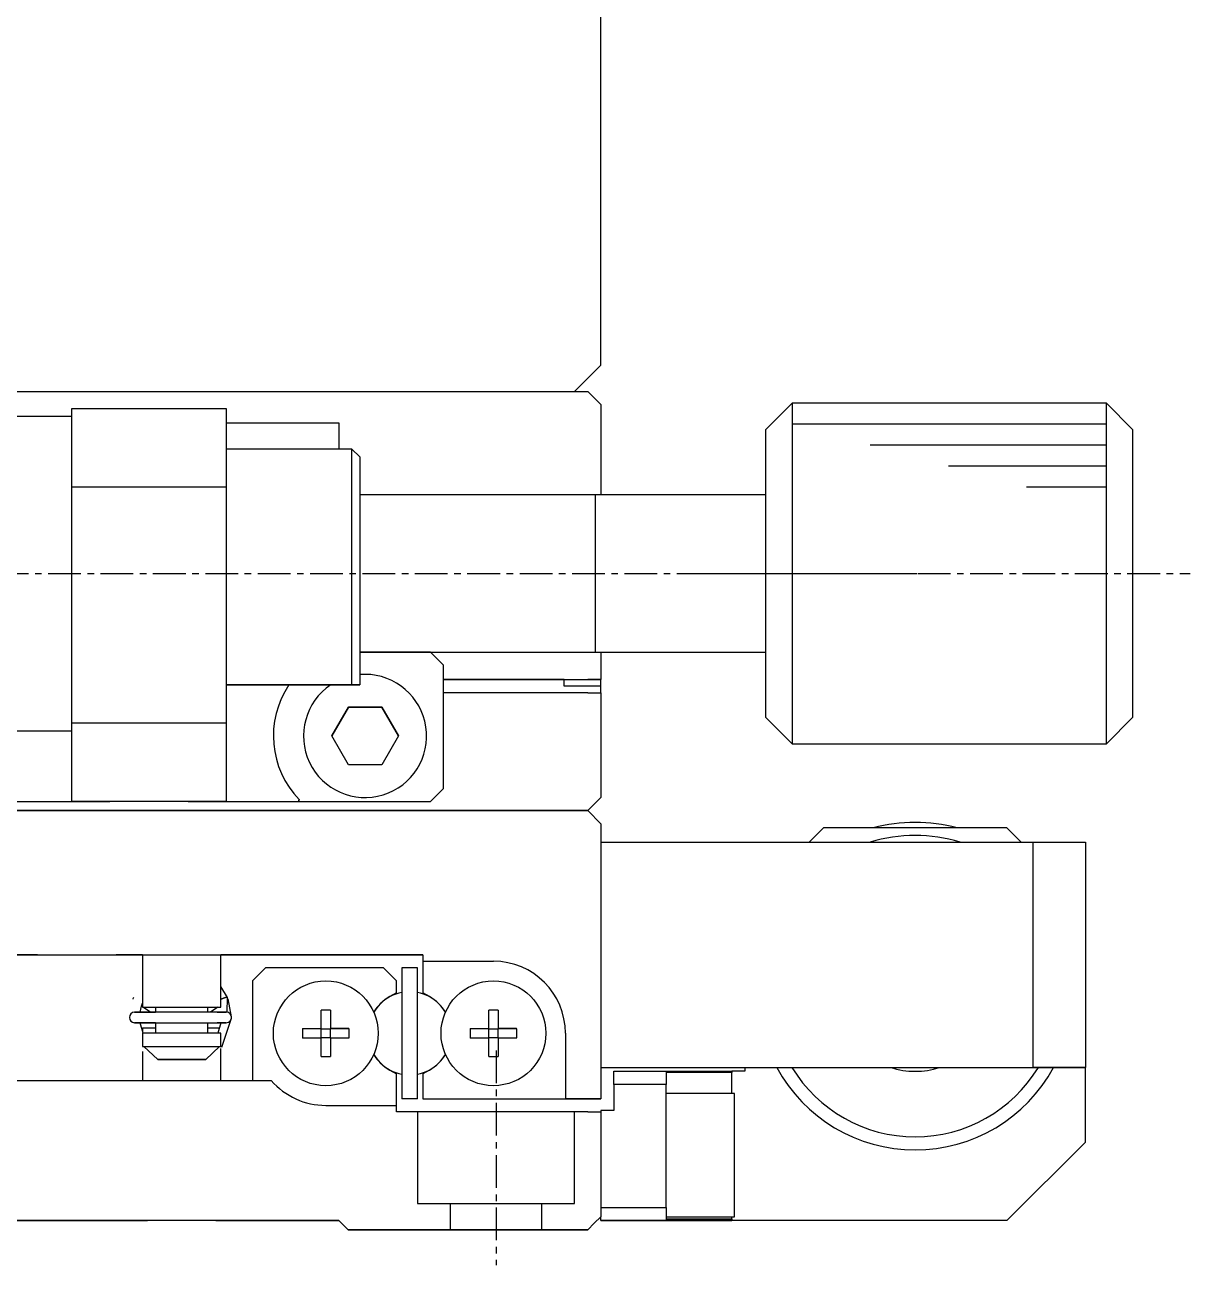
# Model space of a CAD drawing. Extents: x 382 to 585, y 37 to 232.
# Drawn here: x 415.88 to 460.37, y 85.55 to 132.89 of the extents above; entities that cross this region are included whole.
import ezdxf

# ---------------------------------------------------------------- set-up
doc = ezdxf.new("R2010")
doc.units = 0
doc.linetypes.add('CENTER', pattern=[2, 1.25, -0.25, 0.25, -0.25])
doc.layers.get('0').update_dxf_attribs({"linetype": 'CONTINUOUS'})
doc.layers.add('CENTER', color=1, linetype='CENTER')

msp = doc.modelspace()

# ---------------------------------------------------------------- linework, layer by layer
at = {"color": 7, "linetype": 'CONTINUOUS'}
for p, q in [((437.866, 119.897), (437.866, 192.897)), ((437.866, 119.897), (436.866, 118.897)), ((398.366, 118.897), (437.366, 118.897)), ((398.866, 118.897), (436.866, 118.897)), ((437.866, 118.397), (437.366, 118.897)), ((437.866, 118.397), (437.866, 114.947)), ((445.166, 118.447), (444.166, 117.447)), ((457.166, 118.447), (445.166, 118.447)), ((445.166, 118.447), (445.166, 111.888)), ((458.166, 117.447), (457.166, 118.447)), ((457.166, 105.447), (457.166, 118.447)), ((417.666, 117.947), (414.166, 117.947)), ((417.666, 115.247), (417.666, 118.247)), ((417.666, 118.247), (423.566, 118.247)), ((423.566, 118.247), (423.566, 115.247)), ((423.566, 117.697), (427.866, 117.697)), ((427.866, 117.697), (427.866, 116.697)), ((444.166, 111.897), (444.166, 117.447)), ((458.166, 117.447), (458.166, 106.447)), ((428.366, 116.697), (423.566, 116.697)), ((428.666, 116.397), (428.366, 116.697)), ((428.366, 107.697), (428.366, 116.697)), ((428.666, 116.397), (428.666, 107.697)), ((417.666, 106.247), (417.666, 115.247)), ((423.566, 115.247), (417.666, 115.247)), ((423.566, 115.247), (423.566, 106.247)), ((437.666, 114.947), (428.666, 114.947)), ((437.666, 114.947), (437.661, 114.947)), ((437.671, 114.947), (437.666, 114.947)), ((444.166, 114.947), (437.666, 114.947)), ((437.666, 112.08), (437.666, 114.947)), ((437.666, 111.946), (437.666, 112.08)), ((437.666, 111.79), (437.666, 111.946)), ((437.666, 108.947), (437.666, 111.79)), ((444.166, 106.447), (444.166, 111.897)), ((445.166, 111.888), (445.166, 105.447)), ((431.366, 108.947), (428.666, 108.947)), ((428.666, 108.947), (437.666, 108.947)), ((431.866, 108.447), (431.366, 108.947)), ((437.661, 108.947), (437.666, 108.947)), ((437.666, 108.947), (437.671, 108.947)), ((437.666, 108.947), (444.166, 108.947)), ((437.866, 108.947), (437.866, 107.897)), ((431.866, 103.747), (431.866, 108.447)), ((423.566, 107.697), (428.366, 107.697)), ((428.366, 107.697), (423.566, 107.697)), ((428.666, 107.697), (428.366, 107.697)), ((428.366, 107.697), (428.666, 107.697)), ((436.466, 107.897), (431.866, 107.897)), ((431.866, 107.897), (437.366, 107.897)), ((436.466, 107.897), (437.866, 107.897)), ((436.466, 107.647), (436.466, 107.897)), ((437.866, 107.647), (436.466, 107.647)), ((437.866, 107.647), (436.466, 107.647)), ((437.866, 107.897), (437.366, 107.897)), ((437.866, 107.647), (437.866, 107.897)), ((437.866, 107.397), (437.866, 107.647)), ((437.366, 107.397), (431.866, 107.397)), ((437.366, 107.397), (437.866, 107.397)), ((437.866, 107.397), (437.866, 103.397)), ((427.596, 105.747), (428.231, 106.847)), ((428.231, 106.847), (427.596, 105.747)), ((428.231, 106.847), (429.501, 106.847)), ((429.501, 106.847), (428.231, 106.847)), ((429.501, 106.847), (430.136, 105.747)), ((430.136, 105.747), (429.501, 106.847)), ((417.666, 106.247), (423.566, 106.247)), ((417.666, 103.247), (417.666, 106.247)), ((423.566, 106.247), (423.566, 103.247)), ((444.166, 106.447), (445.166, 105.447)), ((457.166, 105.447), (458.166, 106.447)), ((414.166, 105.947), (417.666, 105.947)), ((428.231, 104.647), (427.596, 105.747)), ((430.136, 105.747), (429.501, 104.647)), ((445.166, 105.447), (457.166, 105.447)), ((429.501, 104.647), (428.231, 104.647)), ((431.366, 103.247), (431.866, 103.747)), ((431.866, 103.747), (431.366, 103.247)), ((409.866, 103.247), (417.666, 103.247)), ((414.914, 103.247), (417.666, 103.247)), ((417.666, 103.247), (419.116, 103.247)), ((423.566, 103.247), (417.666, 103.247)), ((422.116, 103.247), (423.566, 103.247)), ((423.566, 103.247), (426.319, 103.247)), ((423.566, 103.247), (431.366, 103.247)), ((426.348, 103.316), (426.319, 103.247)), ((426.319, 103.247), (426.348, 103.316)), ((426.319, 103.247), (431.366, 103.247)), ((437.366, 102.897), (437.716, 103.247)), ((437.716, 103.247), (437.366, 102.897)), ((437.866, 103.397), (437.616, 103.147)), ((437.616, 103.147), (437.866, 103.397)), ((437.366, 102.897), (398.366, 102.897)), ((398.366, 102.897), (437.366, 102.897)), ((437.366, 102.897), (437.616, 103.147)), ((437.616, 103.147), (437.366, 102.897)), ((437.366, 102.897), (437.866, 102.397)), ((437.866, 102.397), (437.866, 101.697)), ((446.366, 102.247), (445.816, 101.697)), ((453.366, 102.247), (446.366, 102.247)), ((453.916, 101.697), (453.366, 102.247)), ((437.866, 101.697), (437.866, 93.097)), ((437.866, 101.697), (437.866, 93.097)), ((437.866, 101.697), (454.366, 101.697)), ((454.366, 101.697), (456.366, 101.697)), ((454.366, 93.097), (454.366, 101.697)), ((456.366, 101.697), (456.366, 93.097)), ((404.666, 97.397), (431.066, 97.397)), ((416.366, 97.397), (415.366, 97.397)), ((420.366, 97.397), (419.366, 97.397)), ((420.366, 97.397), (420.366, 95.397)), ((423.366, 95.397), (423.366, 97.397)), ((431.066, 97.397), (423.366, 97.397)), ((431.066, 97.397), (431.066, 97.147)), ((431.066, 97.147), (433.766, 97.147)), ((431.066, 97.147), (433.766, 97.147)), ((431.066, 97.147), (431.066, 95.948)), ((425.066, 96.897), (424.566, 96.397)), ((429.566, 96.897), (425.066, 96.897)), ((430.066, 96.397), (429.566, 96.897)), ((430.866, 96.897), (430.266, 96.897)), ((430.266, 96.897), (430.266, 91.897)), ((430.866, 91.897), (430.866, 96.897)), ((423.612, 95.767), (423.366, 96.188)), ((424.566, 96.397), (424.566, 92.597)), ((430.066, 95.948), (430.066, 96.397)), ((420.002, 95.705), (420.001, 95.704)), ((420.003, 95.71), (420.002, 95.706)), ((420.002, 95.706), (420.002, 95.705)), ((420.002, 95.705), (420.002, 95.705)), ((420.004, 95.711), (420.003, 95.71)), ((420.005, 95.715), (420.004, 95.711)), ((420.006, 95.717), (420.005, 95.715)), ((420.025, 95.767), (420.006, 95.717)), ((420.025, 95.765), (420.026, 95.765)), ((423.608, 95.776), (423.366, 95.703)), ((423.601, 95.201), (423.613, 95.767)), ((423.767, 95.031), (423.635, 95.711)), ((430.066, 95.948), (429.806, 95.798)), ((430.066, 95.948), (429.806, 95.798)), ((431.066, 95.948), (431.326, 95.798)), ((431.326, 95.798), (431.066, 95.948)), ((420.069, 95.203), (420.866, 95.203)), ((423.569, 95.203), (420.069, 95.203)), ((420.281, 95.204), (420.329, 95.432)), ((420.329, 95.432), (420.366, 95.545)), ((420.366, 95.397), (420.866, 95.397)), ((420.366, 95.397), (423.366, 95.397)), ((420.67, 95.203), (420.388, 95.397)), ((420.866, 95.397), (420.866, 95.203)), ((420.866, 95.397), (422.866, 95.397)), ((420.866, 95.397), (422.866, 95.397)), ((422.866, 95.397), (423.366, 95.397)), ((422.866, 95.203), (422.866, 95.397)), ((423.25, 95.397), (422.968, 95.203)), ((423.219, 95.203), (423.569, 95.203)), ((427.186, 94.577), (427.186, 95.283)), ((427.546, 95.283), (427.546, 94.577)), ((433.586, 94.577), (433.586, 95.283)), ((433.946, 95.283), (433.946, 94.577)), ((420.866, 94.803), (420.069, 94.803)), ((420.069, 94.803), (423.569, 94.803)), ((420.391, 94.397), (420.281, 94.803)), ((420.866, 94.803), (420.866, 94.397)), ((422.866, 94.397), (422.866, 94.803)), ((423.569, 94.803), (423.219, 94.803)), ((423.358, 94.803), (423.247, 94.397)), ((423.4, 93.865), (423.768, 94.975)), ((420.866, 94.597), (420.366, 94.597)), ((420.366, 94.597), (420.366, 94.462)), ((420.366, 94.397), (420.366, 93.897)), ((423.366, 94.397), (420.366, 94.397)), ((423.316, 94.597), (422.866, 94.597)), ((423.366, 93.897), (423.366, 94.397)), ((426.48, 94.577), (427.186, 94.577)), ((426.48, 94.577), (427.186, 94.577)), ((427.186, 94.217), (426.48, 94.217)), ((427.196, 94.567), (427.186, 94.577)), ((427.196, 94.227), (427.186, 94.217)), ((427.186, 93.511), (427.186, 94.217)), ((427.196, 94.227), (427.196, 94.567)), ((427.196, 94.567), (427.536, 94.567)), ((427.536, 94.227), (427.196, 94.227)), ((427.536, 94.567), (427.546, 94.577)), ((427.536, 94.567), (427.536, 94.227)), ((427.536, 94.227), (427.546, 94.217)), ((427.546, 94.577), (428.252, 94.577)), ((428.252, 94.577), (427.546, 94.577)), ((427.546, 94.217), (427.546, 93.511)), ((428.252, 94.217), (427.546, 94.217)), ((432.88, 94.577), (433.586, 94.577)), ((432.88, 94.577), (433.586, 94.577)), ((433.586, 94.217), (432.88, 94.217)), ((433.596, 94.567), (433.586, 94.577)), ((433.596, 94.227), (433.586, 94.217)), ((433.586, 93.511), (433.586, 94.217)), ((433.596, 94.227), (433.596, 94.567)), ((433.596, 94.567), (433.936, 94.567)), ((433.936, 94.227), (433.596, 94.227)), ((433.936, 94.567), (433.946, 94.577)), ((433.936, 94.567), (433.936, 94.227)), ((433.936, 94.227), (433.946, 94.217)), ((433.946, 94.577), (434.652, 94.577)), ((434.652, 94.577), (433.946, 94.577)), ((433.946, 94.217), (433.946, 93.511)), ((434.652, 94.217), (433.946, 94.217)), ((436.516, 94.397), (436.516, 91.897)), ((420.366, 93.897), (420.42, 93.897)), ((420.95, 93.397), (420.42, 93.897)), ((420.42, 93.897), (423.312, 93.897)), ((423.312, 93.897), (422.783, 93.397)), ((423.312, 93.897), (423.366, 93.897)), ((423.366, 92.597), (423.366, 93.819)), ((423.366, 93.819), (423.366, 93.819)), ((420.366, 93.706), (420.366, 92.597)), ((422.783, 93.397), (420.95, 93.397)), ((420.95, 93.397), (422.783, 93.397)), ((429.806, 92.996), (430.066, 92.846)), ((430.066, 91.647), (430.066, 92.846)), ((431.326, 92.996), (431.066, 92.846)), ((431.066, 92.846), (431.066, 91.897)), ((437.866, 93.097), (437.866, 91.897)), ((437.866, 93.097), (442.866, 93.097)), ((437.866, 93.097), (454.366, 93.097)), ((438.366, 92.447), (438.366, 92.947)), ((438.366, 92.947), (440.366, 92.947)), ((440.366, 92.947), (440.366, 92.447)), ((440.366, 92.947), (442.866, 92.947)), ((442.866, 92.907), (440.366, 92.907)), ((442.866, 93.097), (456.366, 93.097)), ((442.866, 92.947), (442.866, 92.907)), ((443.366, 92.947), (442.866, 92.947)), ((442.866, 92.097), (442.866, 92.907)), ((443.366, 93.097), (443.366, 92.947)), ((456.366, 93.097), (454.366, 93.097)), ((456.366, 90.247), (456.366, 93.097)), ((410.445, 92.597), (425.287, 92.597)), ((438.366, 92.447), (438.366, 91.447)), ((440.366, 92.447), (438.366, 92.447)), ((440.366, 87.747), (440.366, 92.447)), ((430.866, 91.897), (430.266, 91.897)), ((430.866, 91.897), (430.266, 91.897)), ((431.066, 91.897), (436.516, 91.897)), ((431.066, 91.897), (436.516, 91.897)), ((436.516, 91.897), (437.366, 91.897)), ((437.366, 91.897), (436.516, 91.897)), ((437.866, 91.897), (437.366, 91.897)), ((437.366, 91.897), (437.866, 91.897)), ((442.966, 92.097), (440.366, 92.097)), ((442.966, 87.397), (442.966, 92.097)), ((427.366, 91.647), (430.066, 91.647)), ((430.066, 91.397), (430.066, 91.647)), ((437.366, 91.397), (430.066, 91.397)), ((437.366, 91.397), (437.866, 91.397)), ((438.366, 91.447), (437.866, 91.447)), ((437.866, 91.447), (437.866, 91.397)), ((437.866, 91.397), (437.866, 87.397)), ((453.366, 87.247), (456.366, 90.247)), ((456.366, 90.247), (453.366, 87.247)), ((437.866, 87.747), (440.366, 87.747)), ((440.366, 87.747), (440.366, 87.247)), ((427.866, 87.247), (407.866, 87.247)), ((415.166, 87.247), (420.566, 87.247)), ((415.886, 87.247), (417.886, 87.247)), ((415.886, 87.247), (419.886, 87.247)), ((417.886, 87.247), (419.886, 87.247)), ((423.166, 87.247), (427.866, 87.247)), ((427.866, 87.247), (428.216, 86.897)), ((428.216, 86.897), (427.866, 87.247)), ((437.366, 86.897), (437.616, 87.147)), ((437.366, 86.897), (437.616, 87.147)), ((437.866, 87.397), (437.616, 87.147)), ((437.616, 87.147), (437.866, 87.397)), ((437.866, 87.247), (437.866, 87.397)), ((440.366, 87.247), (437.866, 87.247)), ((437.866, 87.247), (440.366, 87.247)), ((440.366, 87.397), (442.966, 87.397)), ((440.366, 87.316), (442.866, 87.316)), ((442.866, 87.247), (440.366, 87.247)), ((440.366, 87.247), (442.866, 87.247)), ((442.866, 87.316), (442.866, 87.397)), ((442.866, 87.316), (442.866, 87.247)), ((453.366, 87.247), (442.866, 87.247)), ((448.366, 87.247), (442.866, 87.247)), ((453.366, 87.247), (451.366, 87.247)), ((437.366, 86.897), (428.216, 86.897)), ((428.216, 86.897), (437.366, 86.897)), ((432.116, 86.897), (433.866, 86.897)), ((432.116, 86.897), (433.866, 86.897)), ((432.116, 86.897), (435.616, 86.897)), ((432.116, 86.897), (435.616, 86.897)), ((433.866, 86.897), (435.616, 86.897)), ((433.866, 86.897), (435.616, 86.897))]:
    msp.add_line(p, q, dxfattribs=at)
at = {"color": 3, "linetype": 'CONTINUOUS'}
for p, q in [((457.166, 117.647), (445.166, 117.647)), ((457.166, 116.847), (448.152, 116.847)), ((457.166, 116.047), (451.137, 116.047)), ((457.166, 115.247), (454.123, 115.247)), ((430.866, 91.397), (430.866, 87.897)), ((436.866, 87.897), (436.866, 91.397)), ((430.866, 87.897), (436.866, 87.897)), ((432.116, 87.897), (432.116, 86.897)), ((435.616, 86.897), (435.616, 87.897))]:
    msp.add_line(p, q, dxfattribs=at)
at = {"color": 7, "linetype": 'CONTINUOUS'}
for points in [[(420.026, 95.768, 0), (420.026, 95.768, 0), (420.026, 95.768, 0), (420.026, 95.768, 0), (420.026, 95.768, 0), (420.026, 95.768, 0), (420.026, 95.768, 0), (420.026, 95.768, 0), (420.026, 95.768, 0), (420.026, 95.768, 0), (420.026, 95.768, 0), (420.026, 95.768, 0), (420.026, 95.768, 0), (420.026, 95.768, 0), (420.026, 95.768, 0), (420.026, 95.768, 0), (420.026, 95.766, 0), (420.026, 95.766, 0), (420.026, 95.766, 0), (420.026, 95.766, 0), (420.026, 95.766, 0), (420.026, 95.766, 0), (420.026, 95.766, 0), (420.026, 95.766, 0), (420.026, 95.766, 0), (420.026, 95.766, 0), (420.026, 95.766, 0), (420.026, 95.766, 0), (420.026, 95.766, 0), (420.026, 95.766, 0), (420.026, 95.766, 0), (420.026, 95.766, 0), (420.026, 95.766, 0), (420.026, 95.766, 0), (420.026, 95.766, 0), (420.026, 95.766, 0), (420.026, 95.766, 0), (420.026, 95.766, 0), (420.026, 95.766, 0), (420.026, 95.766, 0), (420.026, 95.766, 0), (420.026, 95.766, 0), (420.026, 95.766, 0), (420.026, 95.766, 0), (420.026, 95.766, 0), (420.026, 95.766, 0), (420.026, 95.766, 0), (420.026, 95.766, 0), (420.026, 95.766, 0), (420.026, 95.766, 0), (420.026, 95.766, 0), (420.026, 95.766, 0), (420.026, 95.766, 0), (420.026, 95.766, 0), (420.026, 95.766, 0), (420.026, 95.766, 0), (420.026, 95.766, 0), (420.026, 95.766, 0), (420.026, 95.766, 0), (420.026, 95.766, 0), (420.026, 95.766, 0), (420.026, 95.766, 0), (420.026, 95.766, 0), (420.026, 95.766, 0), (420.026, 95.766, 0), (420.026, 95.766, 0), (420.026, 95.766, 0), (420.026, 95.766, 0), (420.026, 95.766, 0), (420.024, 95.766, 0), (420.024, 95.766, 0), (420.024, 95.766, 0), (420.024, 95.766, 0), (420.024, 95.766, 0), (420.024, 95.766, 0), (420.024, 95.766, 0), (420.024, 95.766, 0), (420.024, 95.766, 0), (420.024, 95.766, 0), (420.024, 95.766, 0), (420.024, 95.766, 0), (420.024, 95.766, 0), (420.024, 95.766, 0), (420.024, 95.766, 0), (420.024, 95.766, 0), (420.024, 95.766, 0), (420.024, 95.766, 0), (420.024, 95.766, 0), (420.024, 95.766, 0), (420.024, 95.766, 0), (420.024, 95.766, 0), (420.024, 95.766, 0), (420.024, 95.766, 0), (420.024, 95.766, 0), (420.024, 95.766, 0), (420.024, 95.766, 0), (420.024, 95.766, 0), (420.024, 95.766, 0), (420.024, 95.766, 0), (420.024, 95.766, 0), (420.024, 95.766, 0), (420.024, 95.766, 0), (420.024, 95.766, 0), (420.024, 95.766, 0), (420.024, 95.766, 0), (420.024, 95.766, 0), (420.024, 95.766, 0), (420.024, 95.766, 0), (420.024, 95.766, 0), (420.024, 95.766, 0), (420.024, 95.766, 0), (420.024, 95.766, 0), (420.024, 95.766, 0), (420.024, 95.766, 0), (420.024, 95.766, 0), (420.024, 95.766, 0), (420.024, 95.766, 0), (420.024, 95.766, 0), (420.024, 95.766, 0), (420.024, 95.766, 0), (420.024, 95.766, 0), (420.024, 95.766, 0), (420.024, 95.766, 0), (420.024, 95.766, 0), (420.024, 95.766, 0), (420.024, 95.766, 0), (420.024, 95.766, 0), (420.024, 95.766, 0), (420.024, 95.766, 0)], [(423.614, 95.766, 0), (423.614, 95.766, 0), (423.614, 95.766, 0), (423.614, 95.766, 0), (423.614, 95.768, 0), (423.614, 95.768, 0), (423.614, 95.768, 0), (423.614, 95.768, 0), (423.612, 95.768, 0), (423.612, 95.77, 0), (423.612, 95.77, 0), (423.612, 95.77, 0), (423.612, 95.77, 0), (423.61, 95.77, 0), (423.61, 95.77, 0), (423.61, 95.77, 0), (423.608, 95.77, 0), (423.608, 95.77, 0), (423.608, 95.772, 0), (423.606, 95.772, 0), (423.606, 95.772, 0), (423.604, 95.772, 0), (423.604, 95.772, 0), (423.604, 95.772, 0), (423.602, 95.772, 0), (423.602, 95.772, 0), (423.6, 95.772, 0), (423.598, 95.772, 0), (423.598, 95.772, 0), (423.596, 95.772, 0), (423.596, 95.772, 0), (423.594, 95.772, 0), (423.594, 95.772, 0), (423.592, 95.772, 0), (423.59, 95.772, 0), (423.59, 95.77, 0), (423.588, 95.77, 0), (423.586, 95.77, 0), (423.584, 95.77, 0), (423.584, 95.77, 0), (423.582, 95.77, 0), (423.58, 95.77, 0), (423.578, 95.77, 0), (423.576, 95.768, 0), (423.576, 95.768, 0), (423.574, 95.768, 0), (423.572, 95.768, 0), (423.57, 95.768, 0), (423.568, 95.768, 0), (423.566, 95.766, 0), (423.564, 95.766, 0), (423.562, 95.766, 0), (423.56, 95.766, 0), (423.558, 95.764, 0), (423.556, 95.764, 0), (423.554, 95.764, 0), (423.552, 95.764, 0), (423.55, 95.762, 0), (423.548, 95.762, 0), (423.546, 95.762, 0), (423.544, 95.762, 0), (423.542, 95.76, 0), (423.54, 95.76, 0), (423.538, 95.76, 0), (423.536, 95.758, 0), (423.532, 95.758, 0), (423.53, 95.758, 0), (423.528, 95.756, 0), (423.526, 95.756, 0), (423.524, 95.756, 0), (423.522, 95.754, 0), (423.518, 95.754, 0), (423.516, 95.752, 0), (423.514, 95.752, 0), (423.512, 95.752, 0), (423.508, 95.75, 0), (423.506, 95.75, 0), (423.504, 95.748, 0), (423.502, 95.748, 0), (423.498, 95.746, 0), (423.496, 95.746, 0), (423.494, 95.746, 0), (423.492, 95.744, 0), (423.488, 95.744, 0), (423.486, 95.742, 0), (423.484, 95.742, 0), (423.48, 95.74, 0), (423.478, 95.74, 0), (423.476, 95.738, 0), (423.472, 95.738, 0), (423.47, 95.736, 0), (423.468, 95.736, 0), (423.464, 95.734, 0), (423.462, 95.734, 0), (423.458, 95.732, 0), (423.456, 95.732, 0), (423.454, 95.73, 0), (423.45, 95.73, 0), (423.448, 95.728, 0), (423.446, 95.726, 0), (423.442, 95.726, 0), (423.44, 95.724, 0), (423.436, 95.724, 0), (423.434, 95.722, 0), (423.432, 95.722, 0), (423.428, 95.72, 0), (423.426, 95.718, 0), (423.424, 95.718, 0), (423.42, 95.716, 0), (423.418, 95.716, 0), (423.414, 95.714, 0), (423.412, 95.714, 0), (423.41, 95.712, 0), (423.406, 95.71, 0), (423.404, 95.71, 0), (423.402, 95.708, 0), (423.398, 95.708, 0), (423.396, 95.706, 0), (423.394, 95.704, 0), (423.39, 95.704, 0), (423.388, 95.702, 0), (423.384, 95.702, 0), (423.382, 95.7, 0), (423.38, 95.698, 0), (423.376, 95.698, 0), (423.374, 95.696, 0), (423.372, 95.694, 0), (423.37, 95.694, 0), (423.366, 95.692, 0)], [(427.546, 95.284, 0), (427.544, 95.284, 0), (427.54, 95.284, 0), (427.538, 95.284, 0), (427.536, 95.284, 0), (427.532, 95.284, 0), (427.53, 95.284, 0), (427.526, 95.284, 0), (427.524, 95.284, 0), (427.522, 95.284, 0), (427.518, 95.284, 0), (427.516, 95.284, 0), (427.512, 95.284, 0), (427.51, 95.284, 0), (427.508, 95.284, 0), (427.504, 95.284, 0), (427.502, 95.284, 0), (427.498, 95.284, 0), (427.496, 95.284, 0), (427.494, 95.284, 0), (427.49, 95.284, 0), (427.488, 95.284, 0), (427.484, 95.284, 0), (427.482, 95.284, 0), (427.48, 95.284, 0), (427.476, 95.284, 0), (427.474, 95.284, 0), (427.47, 95.284, 0), (427.468, 95.286, 0), (427.464, 95.286, 0), (427.462, 95.286, 0), (427.46, 95.286, 0), (427.456, 95.286, 0), (427.454, 95.286, 0), (427.45, 95.286, 0), (427.448, 95.286, 0), (427.446, 95.286, 0), (427.442, 95.286, 0), (427.44, 95.286, 0), (427.436, 95.286, 0), (427.434, 95.286, 0), (427.432, 95.286, 0), (427.428, 95.286, 0), (427.426, 95.286, 0), (427.422, 95.286, 0), (427.42, 95.286, 0), (427.418, 95.286, 0), (427.414, 95.286, 0), (427.412, 95.286, 0), (427.408, 95.286, 0), (427.406, 95.286, 0), (427.404, 95.286, 0), (427.4, 95.286, 0), (427.398, 95.286, 0), (427.394, 95.286, 0), (427.392, 95.286, 0), (427.388, 95.286, 0), (427.386, 95.286, 0), (427.384, 95.286, 0), (427.38, 95.286, 0), (427.378, 95.286, 0), (427.374, 95.286, 0), (427.372, 95.286, 0), (427.37, 95.286, 0), (427.366, 95.286, 0), (427.364, 95.286, 0), (427.36, 95.286, 0), (427.358, 95.286, 0), (427.356, 95.286, 0), (427.352, 95.286, 0), (427.35, 95.286, 0), (427.346, 95.286, 0), (427.344, 95.286, 0), (427.342, 95.286, 0), (427.338, 95.286, 0), (427.336, 95.286, 0), (427.332, 95.286, 0), (427.33, 95.286, 0), (427.328, 95.286, 0), (427.324, 95.286, 0), (427.322, 95.286, 0), (427.318, 95.286, 0), (427.316, 95.286, 0), (427.314, 95.286, 0), (427.31, 95.286, 0), (427.308, 95.286, 0), (427.304, 95.286, 0), (427.302, 95.286, 0), (427.298, 95.286, 0), (427.296, 95.286, 0), (427.294, 95.286, 0), (427.29, 95.286, 0), (427.288, 95.286, 0), (427.284, 95.286, 0), (427.282, 95.286, 0), (427.28, 95.286, 0), (427.276, 95.286, 0), (427.274, 95.286, 0), (427.27, 95.286, 0), (427.268, 95.286, 0), (427.266, 95.286, 0), (427.262, 95.284, 0), (427.26, 95.284, 0), (427.256, 95.284, 0), (427.254, 95.284, 0), (427.252, 95.284, 0), (427.248, 95.284, 0), (427.246, 95.284, 0), (427.242, 95.284, 0), (427.24, 95.284, 0), (427.238, 95.284, 0), (427.234, 95.284, 0), (427.232, 95.284, 0), (427.228, 95.284, 0), (427.226, 95.284, 0), (427.224, 95.284, 0), (427.22, 95.284, 0), (427.218, 95.284, 0), (427.214, 95.284, 0), (427.212, 95.284, 0), (427.208, 95.284, 0), (427.206, 95.284, 0), (427.204, 95.284, 0), (427.2, 95.284, 0), (427.198, 95.284, 0), (427.194, 95.284, 0), (427.192, 95.284, 0), (427.19, 95.284, 0), (427.186, 95.284, 0)], [(433.946, 95.284, 0), (433.944, 95.284, 0), (433.94, 95.284, 0), (433.938, 95.284, 0), (433.936, 95.284, 0), (433.932, 95.284, 0), (433.93, 95.284, 0), (433.926, 95.284, 0), (433.924, 95.284, 0), (433.922, 95.284, 0), (433.918, 95.284, 0), (433.916, 95.284, 0), (433.912, 95.284, 0), (433.91, 95.284, 0), (433.908, 95.284, 0), (433.904, 95.284, 0), (433.902, 95.284, 0), (433.898, 95.284, 0), (433.896, 95.284, 0), (433.894, 95.284, 0), (433.89, 95.284, 0), (433.888, 95.284, 0), (433.884, 95.284, 0), (433.882, 95.284, 0), (433.88, 95.284, 0), (433.876, 95.284, 0), (433.874, 95.284, 0), (433.87, 95.284, 0), (433.868, 95.286, 0), (433.864, 95.286, 0), (433.862, 95.286, 0), (433.86, 95.286, 0), (433.856, 95.286, 0), (433.854, 95.286, 0), (433.85, 95.286, 0), (433.848, 95.286, 0), (433.846, 95.286, 0), (433.842, 95.286, 0), (433.84, 95.286, 0), (433.836, 95.286, 0), (433.834, 95.286, 0), (433.832, 95.286, 0), (433.828, 95.286, 0), (433.826, 95.286, 0), (433.822, 95.286, 0), (433.82, 95.286, 0), (433.818, 95.286, 0), (433.814, 95.286, 0), (433.812, 95.286, 0), (433.808, 95.286, 0), (433.806, 95.286, 0), (433.804, 95.286, 0), (433.8, 95.286, 0), (433.798, 95.286, 0), (433.794, 95.286, 0), (433.792, 95.286, 0), (433.788, 95.286, 0), (433.786, 95.286, 0), (433.784, 95.286, 0), (433.78, 95.286, 0), (433.778, 95.286, 0), (433.774, 95.286, 0), (433.772, 95.286, 0), (433.77, 95.286, 0), (433.766, 95.286, 0), (433.764, 95.286, 0), (433.76, 95.286, 0), (433.758, 95.286, 0), (433.756, 95.286, 0), (433.752, 95.286, 0), (433.75, 95.286, 0), (433.746, 95.286, 0), (433.744, 95.286, 0), (433.742, 95.286, 0), (433.738, 95.286, 0), (433.736, 95.286, 0), (433.732, 95.286, 0), (433.73, 95.286, 0), (433.728, 95.286, 0), (433.724, 95.286, 0), (433.722, 95.286, 0), (433.718, 95.286, 0), (433.716, 95.286, 0), (433.714, 95.286, 0), (433.71, 95.286, 0), (433.708, 95.286, 0), (433.704, 95.286, 0), (433.702, 95.286, 0), (433.698, 95.286, 0), (433.696, 95.286, 0), (433.694, 95.286, 0), (433.69, 95.286, 0), (433.688, 95.286, 0), (433.684, 95.286, 0), (433.682, 95.286, 0), (433.68, 95.286, 0), (433.676, 95.286, 0), (433.674, 95.286, 0), (433.67, 95.286, 0), (433.668, 95.286, 0), (433.666, 95.286, 0), (433.662, 95.284, 0), (433.66, 95.284, 0), (433.656, 95.284, 0), (433.654, 95.284, 0), (433.652, 95.284, 0), (433.648, 95.284, 0), (433.646, 95.284, 0), (433.642, 95.284, 0), (433.64, 95.284, 0), (433.638, 95.284, 0), (433.634, 95.284, 0), (433.632, 95.284, 0), (433.628, 95.284, 0), (433.626, 95.284, 0), (433.624, 95.284, 0), (433.62, 95.284, 0), (433.618, 95.284, 0), (433.614, 95.284, 0), (433.612, 95.284, 0), (433.608, 95.284, 0), (433.606, 95.284, 0), (433.604, 95.284, 0), (433.6, 95.284, 0), (433.598, 95.284, 0), (433.594, 95.284, 0), (433.592, 95.284, 0), (433.59, 95.284, 0), (433.586, 95.284, 0)], [(426.48, 94.578, 0), (426.48, 94.574, 0), (426.48, 94.572, 0), (426.48, 94.568, 0), (426.48, 94.566, 0), (426.48, 94.564, 0), (426.48, 94.56, 0), (426.48, 94.558, 0), (426.48, 94.554, 0), (426.48, 94.552, 0), (426.48, 94.55, 0), (426.48, 94.546, 0), (426.48, 94.544, 0), (426.48, 94.54, 0), (426.48, 94.538, 0), (426.48, 94.534, 0), (426.48, 94.532, 0), (426.48, 94.53, 0), (426.48, 94.526, 0), (426.478, 94.524, 0), (426.478, 94.52, 0), (426.478, 94.518, 0), (426.478, 94.516, 0), (426.478, 94.512, 0), (426.478, 94.51, 0), (426.478, 94.506, 0), (426.478, 94.504, 0), (426.478, 94.502, 0), (426.478, 94.498, 0), (426.478, 94.496, 0), (426.478, 94.492, 0), (426.478, 94.49, 0), (426.478, 94.488, 0), (426.478, 94.484, 0), (426.478, 94.482, 0), (426.478, 94.478, 0), (426.478, 94.476, 0), (426.478, 94.474, 0), (426.478, 94.47, 0), (426.478, 94.468, 0), (426.478, 94.464, 0), (426.478, 94.462, 0), (426.478, 94.46, 0), (426.478, 94.456, 0), (426.478, 94.454, 0), (426.478, 94.45, 0), (426.478, 94.448, 0), (426.478, 94.444, 0), (426.478, 94.442, 0), (426.478, 94.44, 0), (426.478, 94.436, 0), (426.478, 94.434, 0), (426.478, 94.43, 0), (426.478, 94.428, 0), (426.478, 94.426, 0), (426.478, 94.422, 0), (426.478, 94.42, 0), (426.478, 94.416, 0), (426.478, 94.414, 0), (426.478, 94.412, 0), (426.478, 94.408, 0), (426.478, 94.406, 0), (426.478, 94.402, 0), (426.478, 94.4, 0), (426.478, 94.398, 0), (426.478, 94.394, 0), (426.478, 94.392, 0), (426.478, 94.388, 0), (426.478, 94.386, 0), (426.478, 94.384, 0), (426.478, 94.38, 0), (426.478, 94.378, 0), (426.478, 94.374, 0), (426.478, 94.372, 0), (426.478, 94.368, 0), (426.478, 94.366, 0), (426.478, 94.364, 0), (426.478, 94.36, 0), (426.478, 94.358, 0), (426.478, 94.354, 0), (426.478, 94.352, 0), (426.478, 94.35, 0), (426.478, 94.346, 0), (426.478, 94.344, 0), (426.478, 94.34, 0), (426.478, 94.338, 0), (426.478, 94.336, 0), (426.478, 94.332, 0), (426.478, 94.33, 0), (426.478, 94.326, 0), (426.478, 94.324, 0), (426.478, 94.322, 0), (426.478, 94.318, 0), (426.478, 94.316, 0), (426.478, 94.312, 0), (426.478, 94.31, 0), (426.478, 94.308, 0), (426.478, 94.304, 0), (426.478, 94.302, 0), (426.478, 94.298, 0), (426.478, 94.296, 0), (426.478, 94.294, 0), (426.478, 94.29, 0), (426.478, 94.288, 0), (426.478, 94.284, 0), (426.478, 94.282, 0), (426.478, 94.278, 0), (426.478, 94.276, 0), (426.478, 94.274, 0), (426.478, 94.27, 0), (426.48, 94.268, 0), (426.48, 94.264, 0), (426.48, 94.262, 0), (426.48, 94.26, 0), (426.48, 94.256, 0), (426.48, 94.254, 0), (426.48, 94.25, 0), (426.48, 94.248, 0), (426.48, 94.246, 0), (426.48, 94.242, 0), (426.48, 94.24, 0), (426.48, 94.236, 0), (426.48, 94.234, 0), (426.48, 94.232, 0), (426.48, 94.228, 0), (426.48, 94.226, 0), (426.48, 94.222, 0), (426.48, 94.22, 0), (426.48, 94.218, 0)], [(428.252, 94.218, 0), (428.252, 94.22, 0), (428.252, 94.222, 0), (428.254, 94.226, 0), (428.254, 94.228, 0), (428.254, 94.232, 0), (428.254, 94.234, 0), (428.254, 94.236, 0), (428.254, 94.24, 0), (428.254, 94.242, 0), (428.254, 94.246, 0), (428.254, 94.248, 0), (428.254, 94.25, 0), (428.254, 94.254, 0), (428.254, 94.256, 0), (428.254, 94.26, 0), (428.254, 94.262, 0), (428.254, 94.264, 0), (428.254, 94.268, 0), (428.254, 94.27, 0), (428.254, 94.274, 0), (428.254, 94.276, 0), (428.254, 94.278, 0), (428.254, 94.282, 0), (428.254, 94.284, 0), (428.254, 94.288, 0), (428.254, 94.29, 0), (428.254, 94.294, 0), (428.254, 94.296, 0), (428.254, 94.298, 0), (428.254, 94.302, 0), (428.254, 94.304, 0), (428.254, 94.308, 0), (428.254, 94.31, 0), (428.254, 94.312, 0), (428.254, 94.316, 0), (428.254, 94.318, 0), (428.254, 94.322, 0), (428.254, 94.324, 0), (428.254, 94.326, 0), (428.254, 94.33, 0), (428.254, 94.332, 0), (428.254, 94.336, 0), (428.254, 94.338, 0), (428.254, 94.34, 0), (428.254, 94.344, 0), (428.254, 94.346, 0), (428.254, 94.35, 0), (428.254, 94.352, 0), (428.254, 94.354, 0), (428.254, 94.358, 0), (428.254, 94.36, 0), (428.256, 94.364, 0), (428.256, 94.366, 0), (428.256, 94.368, 0), (428.256, 94.372, 0), (428.256, 94.374, 0), (428.256, 94.378, 0), (428.256, 94.38, 0), (428.256, 94.384, 0), (428.256, 94.386, 0), (428.256, 94.388, 0), (428.256, 94.392, 0), (428.256, 94.394, 0), (428.256, 94.398, 0), (428.256, 94.4, 0), (428.256, 94.402, 0), (428.256, 94.406, 0), (428.256, 94.408, 0), (428.256, 94.412, 0), (428.256, 94.414, 0), (428.256, 94.416, 0), (428.256, 94.42, 0), (428.256, 94.422, 0), (428.256, 94.426, 0), (428.256, 94.428, 0), (428.256, 94.43, 0), (428.254, 94.434, 0), (428.254, 94.436, 0), (428.254, 94.44, 0), (428.254, 94.442, 0), (428.254, 94.444, 0), (428.254, 94.448, 0), (428.254, 94.45, 0), (428.254, 94.454, 0), (428.254, 94.456, 0), (428.254, 94.46, 0), (428.254, 94.462, 0), (428.254, 94.464, 0), (428.254, 94.468, 0), (428.254, 94.47, 0), (428.254, 94.474, 0), (428.254, 94.476, 0), (428.254, 94.478, 0), (428.254, 94.482, 0), (428.254, 94.484, 0), (428.254, 94.488, 0), (428.254, 94.49, 0), (428.254, 94.492, 0), (428.254, 94.496, 0), (428.254, 94.498, 0), (428.254, 94.502, 0), (428.254, 94.504, 0), (428.254, 94.506, 0), (428.254, 94.51, 0), (428.254, 94.512, 0), (428.254, 94.516, 0), (428.254, 94.518, 0), (428.254, 94.52, 0), (428.254, 94.524, 0), (428.254, 94.526, 0), (428.254, 94.53, 0), (428.254, 94.532, 0), (428.254, 94.534, 0), (428.254, 94.538, 0), (428.254, 94.54, 0), (428.254, 94.544, 0), (428.254, 94.546, 0), (428.254, 94.55, 0), (428.254, 94.552, 0), (428.254, 94.554, 0), (428.254, 94.558, 0), (428.254, 94.56, 0), (428.254, 94.564, 0), (428.254, 94.566, 0), (428.254, 94.568, 0), (428.252, 94.572, 0), (428.252, 94.574, 0), (428.252, 94.578, 0)], [(432.88, 94.578, 0), (432.88, 94.574, 0), (432.88, 94.572, 0), (432.88, 94.568, 0), (432.88, 94.566, 0), (432.88, 94.564, 0), (432.88, 94.56, 0), (432.88, 94.558, 0), (432.88, 94.554, 0), (432.88, 94.552, 0), (432.88, 94.55, 0), (432.88, 94.546, 0), (432.88, 94.544, 0), (432.88, 94.54, 0), (432.88, 94.538, 0), (432.88, 94.534, 0), (432.88, 94.532, 0), (432.88, 94.53, 0), (432.88, 94.526, 0), (432.878, 94.524, 0), (432.878, 94.52, 0), (432.878, 94.518, 0), (432.878, 94.516, 0), (432.878, 94.512, 0), (432.878, 94.51, 0), (432.878, 94.506, 0), (432.878, 94.504, 0), (432.878, 94.502, 0), (432.878, 94.498, 0), (432.878, 94.496, 0), (432.878, 94.492, 0), (432.878, 94.49, 0), (432.878, 94.488, 0), (432.878, 94.484, 0), (432.878, 94.482, 0), (432.878, 94.478, 0), (432.878, 94.476, 0), (432.878, 94.474, 0), (432.878, 94.47, 0), (432.878, 94.468, 0), (432.878, 94.464, 0), (432.878, 94.462, 0), (432.878, 94.46, 0), (432.878, 94.456, 0), (432.878, 94.454, 0), (432.878, 94.45, 0), (432.878, 94.448, 0), (432.878, 94.444, 0), (432.878, 94.442, 0), (432.878, 94.44, 0), (432.878, 94.436, 0), (432.878, 94.434, 0), (432.878, 94.43, 0), (432.878, 94.428, 0), (432.878, 94.426, 0), (432.878, 94.422, 0), (432.878, 94.42, 0), (432.878, 94.416, 0), (432.878, 94.414, 0), (432.878, 94.412, 0), (432.878, 94.408, 0), (432.878, 94.406, 0), (432.878, 94.402, 0), (432.878, 94.4, 0), (432.878, 94.398, 0), (432.878, 94.394, 0), (432.878, 94.392, 0), (432.878, 94.388, 0), (432.878, 94.386, 0), (432.878, 94.384, 0), (432.878, 94.38, 0), (432.878, 94.378, 0), (432.878, 94.374, 0), (432.878, 94.372, 0), (432.878, 94.368, 0), (432.878, 94.366, 0), (432.878, 94.364, 0), (432.878, 94.36, 0), (432.878, 94.358, 0), (432.878, 94.354, 0), (432.878, 94.352, 0), (432.878, 94.35, 0), (432.878, 94.346, 0), (432.878, 94.344, 0), (432.878, 94.34, 0), (432.878, 94.338, 0), (432.878, 94.336, 0), (432.878, 94.332, 0), (432.878, 94.33, 0), (432.878, 94.326, 0), (432.878, 94.324, 0), (432.878, 94.322, 0), (432.878, 94.318, 0), (432.878, 94.316, 0), (432.878, 94.312, 0), (432.878, 94.31, 0), (432.878, 94.308, 0), (432.878, 94.304, 0), (432.878, 94.302, 0), (432.878, 94.298, 0), (432.878, 94.296, 0), (432.878, 94.294, 0), (432.878, 94.29, 0), (432.878, 94.288, 0), (432.878, 94.284, 0), (432.878, 94.282, 0), (432.878, 94.278, 0), (432.878, 94.276, 0), (432.878, 94.274, 0), (432.878, 94.27, 0), (432.88, 94.268, 0), (432.88, 94.264, 0), (432.88, 94.262, 0), (432.88, 94.26, 0), (432.88, 94.256, 0), (432.88, 94.254, 0), (432.88, 94.25, 0), (432.88, 94.248, 0), (432.88, 94.246, 0), (432.88, 94.242, 0), (432.88, 94.24, 0), (432.88, 94.236, 0), (432.88, 94.234, 0), (432.88, 94.232, 0), (432.88, 94.228, 0), (432.88, 94.226, 0), (432.88, 94.222, 0), (432.88, 94.22, 0), (432.88, 94.218, 0)], [(434.652, 94.218, 0), (434.652, 94.22, 0), (434.652, 94.222, 0), (434.654, 94.226, 0), (434.654, 94.228, 0), (434.654, 94.232, 0), (434.654, 94.234, 0), (434.654, 94.236, 0), (434.654, 94.24, 0), (434.654, 94.242, 0), (434.654, 94.246, 0), (434.654, 94.248, 0), (434.654, 94.25, 0), (434.654, 94.254, 0), (434.654, 94.256, 0), (434.654, 94.26, 0), (434.654, 94.262, 0), (434.654, 94.264, 0), (434.654, 94.268, 0), (434.654, 94.27, 0), (434.654, 94.274, 0), (434.654, 94.276, 0), (434.654, 94.278, 0), (434.654, 94.282, 0), (434.654, 94.284, 0), (434.654, 94.288, 0), (434.654, 94.29, 0), (434.654, 94.294, 0), (434.654, 94.296, 0), (434.654, 94.298, 0), (434.654, 94.302, 0), (434.654, 94.304, 0), (434.654, 94.308, 0), (434.654, 94.31, 0), (434.654, 94.312, 0), (434.654, 94.316, 0), (434.654, 94.318, 0), (434.654, 94.322, 0), (434.654, 94.324, 0), (434.654, 94.326, 0), (434.654, 94.33, 0), (434.654, 94.332, 0), (434.654, 94.336, 0), (434.654, 94.338, 0), (434.654, 94.34, 0), (434.654, 94.344, 0), (434.654, 94.346, 0), (434.654, 94.35, 0), (434.654, 94.352, 0), (434.654, 94.354, 0), (434.654, 94.358, 0), (434.654, 94.36, 0), (434.656, 94.364, 0), (434.656, 94.366, 0), (434.656, 94.368, 0), (434.656, 94.372, 0), (434.656, 94.374, 0), (434.656, 94.378, 0), (434.656, 94.38, 0), (434.656, 94.384, 0), (434.656, 94.386, 0), (434.656, 94.388, 0), (434.656, 94.392, 0), (434.656, 94.394, 0), (434.656, 94.398, 0), (434.656, 94.4, 0), (434.656, 94.402, 0), (434.656, 94.406, 0), (434.656, 94.408, 0), (434.656, 94.412, 0), (434.656, 94.414, 0), (434.656, 94.416, 0), (434.656, 94.42, 0), (434.656, 94.422, 0), (434.656, 94.426, 0), (434.656, 94.428, 0), (434.656, 94.43, 0), (434.654, 94.434, 0), (434.654, 94.436, 0), (434.654, 94.44, 0), (434.654, 94.442, 0), (434.654, 94.444, 0), (434.654, 94.448, 0), (434.654, 94.45, 0), (434.654, 94.454, 0), (434.654, 94.456, 0), (434.654, 94.46, 0), (434.654, 94.462, 0), (434.654, 94.464, 0), (434.654, 94.468, 0), (434.654, 94.47, 0), (434.654, 94.474, 0), (434.654, 94.476, 0), (434.654, 94.478, 0), (434.654, 94.482, 0), (434.654, 94.484, 0), (434.654, 94.488, 0), (434.654, 94.49, 0), (434.654, 94.492, 0), (434.654, 94.496, 0), (434.654, 94.498, 0), (434.654, 94.502, 0), (434.654, 94.504, 0), (434.654, 94.506, 0), (434.654, 94.51, 0), (434.654, 94.512, 0), (434.654, 94.516, 0), (434.654, 94.518, 0), (434.654, 94.52, 0), (434.654, 94.524, 0), (434.654, 94.526, 0), (434.654, 94.53, 0), (434.654, 94.532, 0), (434.654, 94.534, 0), (434.654, 94.538, 0), (434.654, 94.54, 0), (434.654, 94.544, 0), (434.654, 94.546, 0), (434.654, 94.55, 0), (434.654, 94.552, 0), (434.654, 94.554, 0), (434.654, 94.558, 0), (434.654, 94.56, 0), (434.654, 94.564, 0), (434.654, 94.566, 0), (434.654, 94.568, 0), (434.652, 94.572, 0), (434.652, 94.574, 0), (434.652, 94.578, 0)], [(427.186, 93.51, 0), (427.19, 93.51, 0), (427.192, 93.51, 0), (427.194, 93.51, 0), (427.198, 93.51, 0), (427.2, 93.51, 0), (427.204, 93.51, 0), (427.206, 93.51, 0), (427.208, 93.51, 0), (427.212, 93.51, 0), (427.214, 93.51, 0), (427.218, 93.51, 0), (427.22, 93.51, 0), (427.224, 93.51, 0), (427.226, 93.51, 0), (427.228, 93.51, 0), (427.232, 93.51, 0), (427.234, 93.51, 0), (427.238, 93.51, 0), (427.24, 93.51, 0), (427.242, 93.51, 0), (427.246, 93.51, 0), (427.248, 93.51, 0), (427.252, 93.51, 0), (427.254, 93.51, 0), (427.256, 93.51, 0), (427.26, 93.51, 0), (427.262, 93.51, 0), (427.266, 93.51, 0), (427.268, 93.51, 0), (427.27, 93.51, 0), (427.274, 93.51, 0), (427.276, 93.51, 0), (427.28, 93.51, 0), (427.282, 93.51, 0), (427.284, 93.508, 0), (427.288, 93.508, 0), (427.29, 93.508, 0), (427.294, 93.508, 0), (427.296, 93.508, 0), (427.298, 93.508, 0), (427.302, 93.508, 0), (427.304, 93.508, 0), (427.308, 93.508, 0), (427.31, 93.508, 0), (427.314, 93.508, 0), (427.316, 93.508, 0), (427.318, 93.508, 0), (427.322, 93.508, 0), (427.324, 93.508, 0), (427.328, 93.508, 0), (427.33, 93.508, 0), (427.332, 93.508, 0), (427.336, 93.508, 0), (427.338, 93.508, 0), (427.342, 93.508, 0), (427.344, 93.508, 0), (427.346, 93.508, 0), (427.35, 93.508, 0), (427.352, 93.508, 0), (427.356, 93.508, 0), (427.358, 93.508, 0), (427.36, 93.508, 0), (427.364, 93.508, 0), (427.366, 93.508, 0), (427.37, 93.508, 0), (427.372, 93.508, 0), (427.374, 93.508, 0), (427.378, 93.508, 0), (427.38, 93.508, 0), (427.384, 93.508, 0), (427.386, 93.508, 0), (427.388, 93.508, 0), (427.392, 93.508, 0), (427.394, 93.508, 0), (427.398, 93.508, 0), (427.4, 93.508, 0), (427.404, 93.508, 0), (427.406, 93.508, 0), (427.408, 93.508, 0), (427.412, 93.508, 0), (427.414, 93.508, 0), (427.418, 93.508, 0), (427.42, 93.508, 0), (427.422, 93.508, 0), (427.426, 93.508, 0), (427.428, 93.508, 0), (427.432, 93.508, 0), (427.434, 93.508, 0), (427.436, 93.508, 0), (427.44, 93.508, 0), (427.442, 93.508, 0), (427.446, 93.508, 0), (427.448, 93.508, 0), (427.45, 93.51, 0), (427.454, 93.51, 0), (427.456, 93.51, 0), (427.46, 93.51, 0), (427.462, 93.51, 0), (427.464, 93.51, 0), (427.468, 93.51, 0), (427.47, 93.51, 0), (427.474, 93.51, 0), (427.476, 93.51, 0), (427.48, 93.51, 0), (427.482, 93.51, 0), (427.484, 93.51, 0), (427.488, 93.51, 0), (427.49, 93.51, 0), (427.494, 93.51, 0), (427.496, 93.51, 0), (427.498, 93.51, 0), (427.502, 93.51, 0), (427.504, 93.51, 0), (427.508, 93.51, 0), (427.51, 93.51, 0), (427.512, 93.51, 0), (427.516, 93.51, 0), (427.518, 93.51, 0), (427.522, 93.51, 0), (427.524, 93.51, 0), (427.526, 93.51, 0), (427.53, 93.51, 0), (427.532, 93.51, 0), (427.536, 93.51, 0), (427.538, 93.51, 0), (427.54, 93.51, 0), (427.544, 93.51, 0), (427.546, 93.51, 0)], [(433.586, 93.51, 0), (433.59, 93.51, 0), (433.592, 93.51, 0), (433.594, 93.51, 0), (433.598, 93.51, 0), (433.6, 93.51, 0), (433.604, 93.51, 0), (433.606, 93.51, 0), (433.608, 93.51, 0), (433.612, 93.51, 0), (433.614, 93.51, 0), (433.618, 93.51, 0), (433.62, 93.51, 0), (433.624, 93.51, 0), (433.626, 93.51, 0), (433.628, 93.51, 0), (433.632, 93.51, 0), (433.634, 93.51, 0), (433.638, 93.51, 0), (433.64, 93.51, 0), (433.642, 93.51, 0), (433.646, 93.51, 0), (433.648, 93.51, 0), (433.652, 93.51, 0), (433.654, 93.51, 0), (433.656, 93.51, 0), (433.66, 93.51, 0), (433.662, 93.51, 0), (433.666, 93.51, 0), (433.668, 93.51, 0), (433.67, 93.51, 0), (433.674, 93.51, 0), (433.676, 93.51, 0), (433.68, 93.51, 0), (433.682, 93.51, 0), (433.684, 93.508, 0), (433.688, 93.508, 0), (433.69, 93.508, 0), (433.694, 93.508, 0), (433.696, 93.508, 0), (433.698, 93.508, 0), (433.702, 93.508, 0), (433.704, 93.508, 0), (433.708, 93.508, 0), (433.71, 93.508, 0), (433.714, 93.508, 0), (433.716, 93.508, 0), (433.718, 93.508, 0), (433.722, 93.508, 0), (433.724, 93.508, 0), (433.728, 93.508, 0), (433.73, 93.508, 0), (433.732, 93.508, 0), (433.736, 93.508, 0), (433.738, 93.508, 0), (433.742, 93.508, 0), (433.744, 93.508, 0), (433.746, 93.508, 0), (433.75, 93.508, 0), (433.752, 93.508, 0), (433.756, 93.508, 0), (433.758, 93.508, 0), (433.76, 93.508, 0), (433.764, 93.508, 0), (433.766, 93.508, 0), (433.77, 93.508, 0), (433.772, 93.508, 0), (433.774, 93.508, 0), (433.778, 93.508, 0), (433.78, 93.508, 0), (433.784, 93.508, 0), (433.786, 93.508, 0), (433.788, 93.508, 0), (433.792, 93.508, 0), (433.794, 93.508, 0), (433.798, 93.508, 0), (433.8, 93.508, 0), (433.804, 93.508, 0), (433.806, 93.508, 0), (433.808, 93.508, 0), (433.812, 93.508, 0), (433.814, 93.508, 0), (433.818, 93.508, 0), (433.82, 93.508, 0), (433.822, 93.508, 0), (433.826, 93.508, 0), (433.828, 93.508, 0), (433.832, 93.508, 0), (433.834, 93.508, 0), (433.836, 93.508, 0), (433.84, 93.508, 0), (433.842, 93.508, 0), (433.846, 93.508, 0), (433.848, 93.508, 0), (433.85, 93.51, 0), (433.854, 93.51, 0), (433.856, 93.51, 0), (433.86, 93.51, 0), (433.862, 93.51, 0), (433.864, 93.51, 0), (433.868, 93.51, 0), (433.87, 93.51, 0), (433.874, 93.51, 0), (433.876, 93.51, 0), (433.88, 93.51, 0), (433.882, 93.51, 0), (433.884, 93.51, 0), (433.888, 93.51, 0), (433.89, 93.51, 0), (433.894, 93.51, 0), (433.896, 93.51, 0), (433.898, 93.51, 0), (433.902, 93.51, 0), (433.904, 93.51, 0), (433.908, 93.51, 0), (433.91, 93.51, 0), (433.912, 93.51, 0), (433.916, 93.51, 0), (433.918, 93.51, 0), (433.922, 93.51, 0), (433.924, 93.51, 0), (433.926, 93.51, 0), (433.93, 93.51, 0), (433.932, 93.51, 0), (433.936, 93.51, 0), (433.938, 93.51, 0), (433.94, 93.51, 0), (433.944, 93.51, 0), (433.946, 93.51, 0)]]:
    msp.add_polyline3d(points, dxfattribs=at)
for centre in [(427.366, 94.397), (433.766, 94.397)]:
    msp.add_circle(centre, 2, dxfattribs=at)
for centre, radius, start, end in [((428.866, 105.747), 2.35, 123.9231, 90), ((428.866, 105.747), 2.35, 90, 94.8821), ((428.866, 105.747), 3.5, 146.1416, 223.989), ((449.866, 95.947), 6.5, 75.75, 104.25), ((449.866, 95.947), 6, 73.4022, 106.5978), ((433.766, 94.397), 2.75, 0, 90), ((430.681, 94.282), 1.75, 120, 148.1185), ((430.566, 94.397), 1.587, 100.893, 135.0002), ((430.566, 94.397), 1.587, 45.0002, 79.1069), ((430.451, 94.282), 1.75, 31.8815, 60), ((420.069, 95.003), 0.2, 90, 270), ((423.569, 95.003), 0.2, 270, 90), ((430.566, 94.397), 1.587, 135.0002, 149.5667), ((430.566, 94.397), 1.587, 30.4332, 45.0002), ((430.681, 94.512), 1.75, 211.8815, 240), ((430.566, 94.397), 1.587, 210.4333, 224.9998), ((430.566, 94.397), 1.587, 224.9998, 259.107), ((430.566, 94.397), 1.587, 280.8931, 314.9998), ((430.451, 94.512), 1.75, 300, 328.1185), ((430.566, 94.397), 1.587, 314.9998, 329.5668), ((449.866, 95.947), 6, 208.3593, 331.6407), ((449.866, 95.947), 5.5, 211.2104, 328.7896), ((449.866, 95.947), 3, 251.8051, 288.1949), ((427.366, 94.397), 2.75, 220.8852, 270)]:
    msp.add_arc(centre, radius, start, end, dxfattribs=at)
at = {"layer": 'CENTER', "color": 1, "linetype": 'CENTER'}
for p, q in [((400.769, 111.947), (449.929, 111.947)), ((441.966, 111.947), (460.366, 111.947)), ((433.866, 93.747), (433.866, 85.547))]:
    msp.add_line(p, q, dxfattribs=at)

doc.saveas('drawing.dxf')
